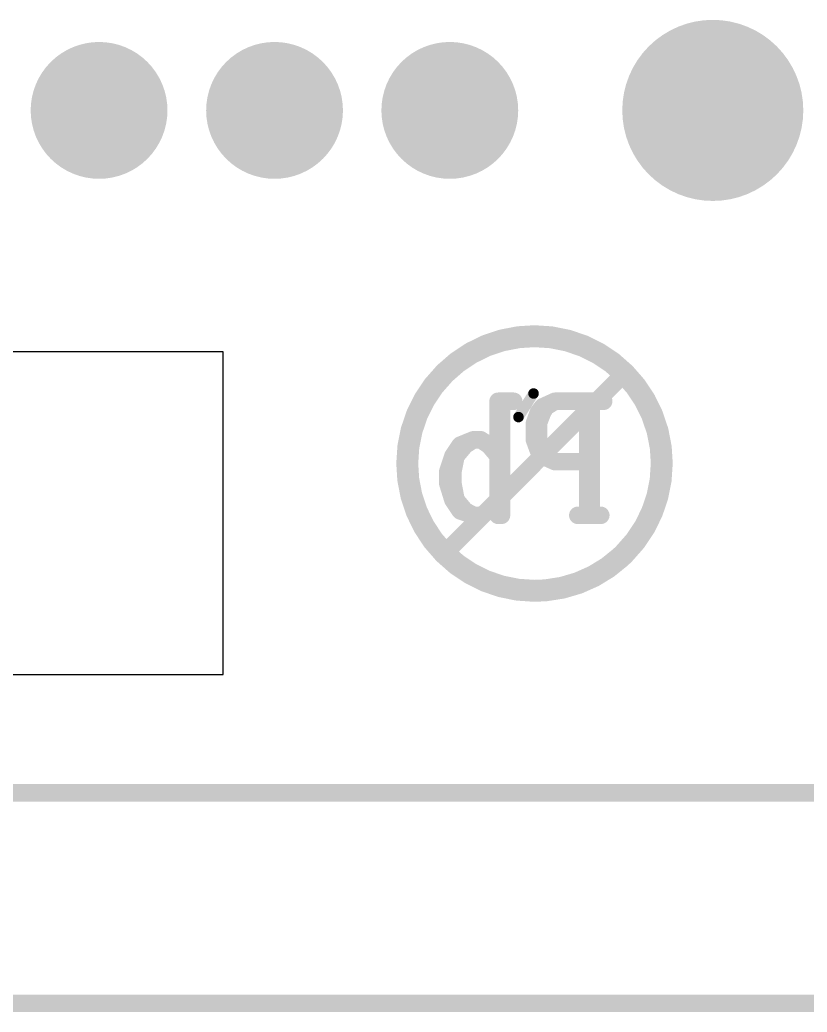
# Model space of a CAD drawing. Header units: inches. Extents: x -10 to 237, y -10 to 218.
# Drawn here: x 179.89 to 188.87, y 111.37 to 122.68 of the extents above; entities that cross this region are included whole.
import ezdxf

# ---------------------------------------------------------------- set-up
doc = ezdxf.new("R2010")
doc.units = ezdxf.units.IN
doc.header["$MEASUREMENT"] = 0
doc.layers.get('0').update_dxf_attribs({"color": 1})
doc.layers.add('1_DRL', color=12, linetype='Continuous')
doc.layers.add('3_GBS', color=52, linetype='Continuous')

# ---------------------------------------------------------------- blocks, each defined once
blk = doc.blocks.new('D13ROUND1_1X1_1')
at = {"const_width": 0.55}
blk.add_lwpolyline([(0.275, 0, 1), (-0.275, 0, 1), (0.275, 0)], format="xyb", dxfattribs=at)
blk = doc.blocks.new('D14ROUND1_4X1_4')
at = {"const_width": 0.7}
blk.add_lwpolyline([(0.35, 0, 1), (-0.35, 0, 1), (0.35, 0)], format="xyb", dxfattribs=at)
blk = doc.blocks.new('D72ROUND2_06499X2_06499')
at = {"const_width": 1.032495}
blk.add_lwpolyline([(0.516247, 0, 1), (-0.516247, 0, 1), (0.516247, 0)], format="xyb", dxfattribs=at)
blk = doc.blocks.new('D74ROUND1_5605X1_5605')
at = {"const_width": 0.78025}
blk.add_lwpolyline([(0.390125, 0, 1), (-0.390125, 0, 1), (0.390125, 0)], format="xyb", dxfattribs=at)
blk = doc.blocks.new('D78A7GBS3_1532X3_1532')
for points, const_width in [([(-0.54936, 1.34406), (-0.36861, 1.4043)], 0.25001), ([(-0.36861, 1.4043), (-0.18152, 1.44035)], 0.25001), ([(-0.18152, 1.44035), (-0.00118, 1.4516)], 0.25001), ([(-0.00118, 1.4516), (0.18902, 1.43926)], 0.25001), ([(0.18902, 1.43926), (0.37599, 1.4021)], 0.25001), ([(0.37599, 1.4021), (0.55646, 1.34073)], 0.25001), ([(-0.87956, 1.15544), (-0.72066, 1.26062)], 0.25001), ([(-0.72066, 1.26062), (-0.54936, 1.34406)], 0.25001), ([(0.55646, 1.34073), (0.72735, 1.25627)], 0.25001), ([(0.72735, 1.25627), (0.88569, 1.15015)], 0.25001), ([(-1.02327, 1.03034), (-0.87956, 1.15544)], 0.25001), ([(0.88569, 1.15015), (1.02874, 1.02419)], 0.25001), ([(-1.14936, 0.88749), (-1.02327, 1.03034)], 0.25001), ([(1.02874, 1.02419), (1.15409, 0.88056)], 0.25001), ([(1.02491, 1.02739), (-1.0249, -1.0249)], 0.2), ([(-1.25561, 0.72933), (-1.14936, 0.88749)], 0.25001), ([(1.15409, 0.88056), (1.2595, 0.72176)], 0.25001), ([(-1.34024, 0.55861), (-1.25561, 0.72933)], 0.25001), ([(-0.4153, 0.70989), (-0.4153, -0.59061)], 0.2), ([(-0.2375, 0.70989), (-0.4153, 0.70989)], 0.2), ([(-0.3772, 0.70989), (-0.3772, -0.59061)], 0.2), ([(0.2324, 0.70989), (0.0927, 0.64639)], 0.2), ([(0.2324, 0.70989), (0.1308, 0.64639)], 0.2), ([(0.78871, 0.70989), (0.2324, 0.70989)], 0.2), ([(0.60842, 0.70989), (0.60842, -0.59061)], 0.2), ([(0.64652, 0.70989), (0.64652, -0.59061)], 0.2), ([(1.2595, 0.72176), (1.34322, 0.55048)], 0.25001), ([(-1.40173, 0.37827), (-1.34024, 0.55861)], 0.25001), ([(0.04452, 0.58548), (-0.00118, 0.45848)], 0.2), ([(0.0927, 0.64639), (0.04452, 0.58548)], 0.2), ([(0.0927, 0.58548), (0.04452, 0.45848)], 0.2), ([(0.1308, 0.64639), (0.0927, 0.58548)], 0.2), ([(1.34322, 0.55048), (1.40375, 0.36974)], 0.25001), ([(-1.43907, 0.19143), (-1.40173, 0.37827)], 0.25001), ([(-0.00118, 0.45848), (-0.00118, 0.2705)], 0.2), ([(0.04452, 0.45848), (0.04452, 0.2705)], 0.2), ([(1.40375, 0.36974), (1.4401, 0.18262)], 0.25001), ([(-0.69719, 0.2705), (-0.8471, 0.20949)], 0.2), ([(-0.69719, 0.2705), (-0.79119, 0.20949)], 0.2), ([(-0.61339, 0.2705), (-0.69719, 0.2705)], 0.2), ([(-0.51939, 0.20949), (-0.61339, 0.2705)], 0.2), ([(-0.00118, 0.2705), (0.04452, 0.14599)], 0.2), ([(0.04452, 0.2705), (0.0927, 0.14599)], 0.2), ([(-1.45159, 0.00128), (-1.43907, 0.19143)], 0.25001), ([(-0.8471, 0.20949), (-0.93089, 0.08511)], 0.2), ([(-0.79119, 0.20949), (-0.89528, 0.08511)], 0.2), ([(-0.4153, 0.08511), (-0.51939, 0.20949)], 0.2), ([(0.04452, 0.14599), (0.0927, 0.08511)], 0.2), ([(0.0927, 0.14599), (0.1308, 0.08511)], 0.2), ([(1.4401, 0.18262), (1.4516, 0.00128)], 0.25001), ([(-1.44036, -0.18007), (-1.45159, 0.00128)], 0.25001), ([(-0.93089, 0.08511), (-0.98929, -0.09021)], 0.2), ([(-0.89528, 0.08511), (-0.93089, -0.09021)], 0.2), ([(0.0927, 0.08511), (0.2324, 0.02161)], 0.2), ([(0.1308, 0.08511), (0.2324, 0.02161)], 0.2), ([(0.2324, 0.02161), (0.60842, 0.02161)], 0.2), ([(1.45112, 0.00128), (1.4386, -0.18896)], 0.25001), ([(-0.98929, -0.09021), (-0.98929, -0.22732)], 0.2), ([(-0.93089, -0.09021), (-0.93089, -0.22732)], 0.2), ([(-1.40435, -0.36727), (-1.44036, -0.18007)], 0.25001), ([(1.4386, -0.18896), (1.40126, -0.37596)], 0.25001), ([(-0.98929, -0.22732), (-0.93089, -0.4153)], 0.2), ([(-0.93089, -0.22732), (-0.89528, -0.4153)], 0.2), ([(-1.3441, -0.54812), (-1.40435, -0.36727)], 0.25001), ([(-0.93089, -0.4153), (-0.8471, -0.53981)], 0.2), ([(-0.89528, -0.4153), (-0.79119, -0.53981)], 0.2), ([(-0.51939, -0.53981), (-0.4153, -0.4153)], 0.2), ([(1.40126, -0.37596), (1.33977, -0.55642)], 0.25001), ([(-1.26069, -0.71954), (-1.3441, -0.54812)], 0.25001), ([(-0.8471, -0.53981), (-0.69719, -0.59061)], 0.2), ([(-0.79119, -0.53981), (-0.69719, -0.59061)], 0.2), ([(-0.61339, -0.59061), (-0.51939, -0.53981)], 0.2), ([(1.33977, -0.55642), (1.25516, -0.72729)], 0.25001), ([(-0.69719, -0.59061), (-0.61339, -0.59061)], 0.2), ([(0.75567, -0.59061), (0.494, -0.59061)], 0.2), ([(-1.15553, -0.87852), (-1.26069, -0.71954)], 0.25001), ([(1.25516, -0.72729), (1.14889, -0.88561)], 0.25001), ([(-1.03043, -1.02239), (-1.15553, -0.87852)], 0.25001), ([(1.14889, -0.88561), (1.0228, -1.02863)], 0.25001), ([(-0.88758, -1.1486), (-1.03043, -1.02239)], 0.25001), ([(1.0228, -1.02863), (0.98432, -1.06551)], 0.25001), ([(0.98462, -1.0659), (0.83634, -1.18583)], 0.25001), ([(-0.72942, -1.255), (-0.88758, -1.1486)], 0.25001), ([(-0.55868, -1.33976), (-0.72942, -1.255)], 0.25001), ([(0.83634, -1.18583), (0.67363, -1.28533)], 0.25001), ([(-0.37829, -1.40143), (-0.55868, -1.33976)], 0.25001), ([(0.49931, -1.36264), (0.31635, -1.41647)], 0.25001), ([(0.67363, -1.28533), (0.49931, -1.36264)], 0.25001), ([(-0.1914, -1.43892), (-0.37829, -1.40143)], 0.25001), ([(-0.00118, -1.4516), (-0.1914, -1.43892)], 0.25001), ([(0.12791, -1.44585), (-0.00118, -1.4516)], 0.25001), ([(0.31635, -1.41647), (0.12791, -1.44585)], 0.25001)]:
    blk.add_lwpolyline(points, dxfattribs=dict(const_width=const_width))
for points, const_width in [([(-0.431113, 1.4043, 1), (-0.306107, 1.4043, 1), (-0.431113, 1.4043)], 0.125005), ([(-0.431113, 1.4043, 1), (-0.306107, 1.4043, 1), (-0.431113, 1.4043)], 0.125005), ([(-0.244022, 1.44035, 1), (-0.119017, 1.44035, 1), (-0.244022, 1.44035)], 0.125005), ([(-0.244022, 1.44035, 1), (-0.119017, 1.44035, 1), (-0.244022, 1.44035)], 0.125005), ([(-0.063683, 1.4516, 1), (0.061323, 1.4516, 1), (-0.063683, 1.4516)], 0.125005), ([(-0.063683, 1.4516, 1), (0.061323, 1.4516, 1), (-0.063683, 1.4516)], 0.125005), ([(0.126518, 1.43926, 1), (0.251522, 1.43926, 1), (0.126518, 1.43926)], 0.125005), ([(0.126518, 1.43926, 1), (0.251522, 1.43926, 1), (0.126518, 1.43926)], 0.125005), ([(0.313487, 1.4021, 1), (0.438493, 1.4021, 1), (0.313487, 1.4021)], 0.125005), ([(0.313487, 1.4021, 1), (0.438493, 1.4021, 1), (0.313487, 1.4021)], 0.125005), ([(-0.783162, 1.26062, 1), (-0.658157, 1.26062, 1), (-0.783162, 1.26062)], 0.125005), ([(-0.783162, 1.26062, 1), (-0.658157, 1.26062, 1), (-0.783162, 1.26062)], 0.125005), ([(-0.611862, 1.34406, 1), (-0.486857, 1.34406, 1), (-0.611862, 1.34406)], 0.125005), ([(-0.611862, 1.34406, 1), (-0.486857, 1.34406, 1), (-0.611862, 1.34406)], 0.125005), ([(0.493957, 1.34073, 1), (0.618962, 1.34073, 1), (0.493957, 1.34073)], 0.125005), ([(0.493957, 1.34073, 1), (0.618962, 1.34073, 1), (0.493957, 1.34073)], 0.125005), ([(0.664848, 1.25627, 1), (0.789853, 1.25627, 1), (0.664848, 1.25627)], 0.125005), ([(0.664848, 1.25627, 1), (0.789853, 1.25627, 1), (0.664848, 1.25627)], 0.125005), ([(-0.942063, 1.15544, 1), (-0.817057, 1.15544, 1), (-0.942063, 1.15544)], 0.125005), ([(-0.942063, 1.15544, 1), (-0.817057, 1.15544, 1), (-0.942063, 1.15544)], 0.125005), ([(0.823187, 1.15015, 1), (0.948192, 1.15015, 1), (0.823187, 1.15015)], 0.125005), ([(0.823187, 1.15015, 1), (0.948192, 1.15015, 1), (0.823187, 1.15015)], 0.125005), ([(-1.085772, 1.03034, 1), (-0.960767, 1.03034, 1), (-1.085772, 1.03034)], 0.125005), ([(-1.085772, 1.03034, 1), (-0.960767, 1.03034, 1), (-1.085772, 1.03034)], 0.125005), ([(0.966237, 1.02419, 1), (1.091242, 1.02419, 1), (0.966237, 1.02419)], 0.125005), ([(0.966237, 1.02419, 1), (1.091242, 1.02419, 1), (0.966237, 1.02419)], 0.125005), ([(0.97491, 1.02739, 1), (1.07491, 1.02739, 1), (0.97491, 1.02739)], 0.1), ([(-1.211862, 0.88749, 1), (-1.086858, 0.88749, 1), (-1.211862, 0.88749)], 0.125005), ([(-1.211862, 0.88749, 1), (-1.086858, 0.88749, 1), (-1.211862, 0.88749)], 0.125005), ([(1.091588, 0.88056, 1), (1.216593, 0.88056, 1), (1.091588, 0.88056)], 0.125005), ([(1.091588, 0.88056, 1), (1.216593, 0.88056, 1), (1.091588, 0.88056)], 0.125005), ([(-1.318112, 0.72933, 1), (-1.193108, 0.72933, 1), (-1.318112, 0.72933)], 0.125005), ([(-1.318112, 0.72933, 1), (-1.193108, 0.72933, 1), (-1.318112, 0.72933)], 0.125005), ([(-0.4653, 0.70989, 1), (-0.3653, 0.70989, 1), (-0.4653, 0.70989)], 0.1), ([(-0.4653, 0.70989, 1), (-0.3653, 0.70989, 1), (-0.4653, 0.70989)], 0.1), ([(-0.4272, 0.70989, 1), (-0.3272, 0.70989, 1), (-0.4272, 0.70989)], 0.1), ([(-0.2875, 0.70989, 1), (-0.1875, 0.70989, 1), (-0.2875, 0.70989)], 0.1), ([(0.1824, 0.70989, 1), (0.2824, 0.70989, 1), (0.1824, 0.70989)], 0.1), ([(0.1824, 0.70989, 1), (0.2824, 0.70989, 1), (0.1824, 0.70989)], 0.1), ([(0.1824, 0.70989, 1), (0.2824, 0.70989, 1), (0.1824, 0.70989)], 0.1), ([(0.55842, 0.70989, 1), (0.65842, 0.70989, 1), (0.55842, 0.70989)], 0.1), ([(0.59652, 0.70989, 1), (0.69652, 0.70989, 1), (0.59652, 0.70989)], 0.1), ([(0.73871, 0.70989, 1), (0.83871, 0.70989, 1), (0.73871, 0.70989)], 0.1), ([(1.196998, 0.72176, 1), (1.322003, 0.72176, 1), (1.196998, 0.72176)], 0.125005), ([(1.196998, 0.72176, 1), (1.322003, 0.72176, 1), (1.196998, 0.72176)], 0.125005), ([(-1.402743, 0.55861, 1), (-1.277738, 0.55861, 1), (-1.402743, 0.55861)], 0.125005), ([(-1.402743, 0.55861, 1), (-1.277738, 0.55861, 1), (-1.402743, 0.55861)], 0.125005), ([(-0.00548, 0.58548, 1), (0.09452, 0.58548, 1), (-0.00548, 0.58548)], 0.1), ([(-0.00548, 0.58548, 1), (0.09452, 0.58548, 1), (-0.00548, 0.58548)], 0.1), ([(0.0427, 0.64639, 1), (0.1427, 0.64639, 1), (0.0427, 0.64639)], 0.1), ([(0.0427, 0.64639, 1), (0.1427, 0.64639, 1), (0.0427, 0.64639)], 0.1), ([(0.0427, 0.58548, 1), (0.1427, 0.58548, 1), (0.0427, 0.58548)], 0.1), ([(0.0427, 0.58548, 1), (0.1427, 0.58548, 1), (0.0427, 0.58548)], 0.1), ([(0.0808, 0.64639, 1), (0.1808, 0.64639, 1), (0.0808, 0.64639)], 0.1), ([(0.0808, 0.64639, 1), (0.1808, 0.64639, 1), (0.0808, 0.64639)], 0.1), ([(1.280718, 0.55048, 1), (1.405723, 0.55048, 1), (1.280718, 0.55048)], 0.125005), ([(1.280718, 0.55048, 1), (1.405723, 0.55048, 1), (1.280718, 0.55048)], 0.125005), ([(-1.464232, 0.37827, 1), (-1.339228, 0.37827, 1), (-1.464232, 0.37827)], 0.125005), ([(-1.464232, 0.37827, 1), (-1.339228, 0.37827, 1), (-1.464232, 0.37827)], 0.125005), ([(-0.05118, 0.45848, 1), (0.04882, 0.45848, 1), (-0.05118, 0.45848)], 0.1), ([(-0.05118, 0.45848, 1), (0.04882, 0.45848, 1), (-0.05118, 0.45848)], 0.1), ([(-0.00548, 0.45848, 1), (0.09452, 0.45848, 1), (-0.00548, 0.45848)], 0.1), ([(-0.00548, 0.45848, 1), (0.09452, 0.45848, 1), (-0.00548, 0.45848)], 0.1), ([(1.341248, 0.36974, 1), (1.466253, 0.36974, 1), (1.341248, 0.36974)], 0.125005), ([(1.341248, 0.36974, 1), (1.466253, 0.36974, 1), (1.341248, 0.36974)], 0.125005), ([(-0.74719, 0.2705, 1), (-0.64719, 0.2705, 1), (-0.74719, 0.2705)], 0.1), ([(-0.74719, 0.2705, 1), (-0.64719, 0.2705, 1), (-0.74719, 0.2705)], 0.1), ([(-0.74719, 0.2705, 1), (-0.64719, 0.2705, 1), (-0.74719, 0.2705)], 0.1), ([(-0.66339, 0.2705, 1), (-0.56339, 0.2705, 1), (-0.66339, 0.2705)], 0.1), ([(-0.66339, 0.2705, 1), (-0.56339, 0.2705, 1), (-0.66339, 0.2705)], 0.1), ([(-0.05118, 0.2705, 1), (0.04882, 0.2705, 1), (-0.05118, 0.2705)], 0.1), ([(-0.05118, 0.2705, 1), (0.04882, 0.2705, 1), (-0.05118, 0.2705)], 0.1), ([(-0.00548, 0.2705, 1), (0.09452, 0.2705, 1), (-0.00548, 0.2705)], 0.1), ([(-0.00548, 0.2705, 1), (0.09452, 0.2705, 1), (-0.00548, 0.2705)], 0.1), ([(-1.501573, 0.19143, 1), (-1.376568, 0.19143, 1), (-1.501573, 0.19143)], 0.125005), ([(-1.501573, 0.19143, 1), (-1.376568, 0.19143, 1), (-1.501573, 0.19143)], 0.125005), ([(-0.8971, 0.20949, 1), (-0.7971, 0.20949, 1), (-0.8971, 0.20949)], 0.1), ([(-0.8971, 0.20949, 1), (-0.7971, 0.20949, 1), (-0.8971, 0.20949)], 0.1), ([(-0.84119, 0.20949, 1), (-0.74119, 0.20949, 1), (-0.84119, 0.20949)], 0.1), ([(-0.84119, 0.20949, 1), (-0.74119, 0.20949, 1), (-0.84119, 0.20949)], 0.1), ([(-0.56939, 0.20949, 1), (-0.46939, 0.20949, 1), (-0.56939, 0.20949)], 0.1), ([(-0.56939, 0.20949, 1), (-0.46939, 0.20949, 1), (-0.56939, 0.20949)], 0.1), ([(-0.00548, 0.14599, 1), (0.09452, 0.14599, 1), (-0.00548, 0.14599)], 0.1), ([(-0.00548, 0.14599, 1), (0.09452, 0.14599, 1), (-0.00548, 0.14599)], 0.1), ([(0.0427, 0.14599, 1), (0.1427, 0.14599, 1), (0.0427, 0.14599)], 0.1), ([(0.0427, 0.14599, 1), (0.1427, 0.14599, 1), (0.0427, 0.14599)], 0.1), ([(1.377598, 0.18262, 1), (1.502602, 0.18262, 1), (1.377598, 0.18262)], 0.125005), ([(1.377598, 0.18262, 1), (1.502602, 0.18262, 1), (1.377598, 0.18262)], 0.125005), ([(-1.514092, 0.00128, 1), (-1.389088, 0.00128, 1), (-1.514092, 0.00128)], 0.125005), ([(-1.514092, 0.00128, 1), (-1.389088, 0.00128, 1), (-1.514092, 0.00128)], 0.125005), ([(-0.98089, 0.08511, 1), (-0.88089, 0.08511, 1), (-0.98089, 0.08511)], 0.1), ([(-0.98089, 0.08511, 1), (-0.88089, 0.08511, 1), (-0.98089, 0.08511)], 0.1), ([(-0.94528, 0.08511, 1), (-0.84528, 0.08511, 1), (-0.94528, 0.08511)], 0.1), ([(-0.94528, 0.08511, 1), (-0.84528, 0.08511, 1), (-0.94528, 0.08511)], 0.1), ([(-0.4653, 0.08511, 1), (-0.3653, 0.08511, 1), (-0.4653, 0.08511)], 0.1), ([(0.0427, 0.08511, 1), (0.1427, 0.08511, 1), (0.0427, 0.08511)], 0.1), ([(0.0427, 0.08511, 1), (0.1427, 0.08511, 1), (0.0427, 0.08511)], 0.1), ([(0.0808, 0.08511, 1), (0.1808, 0.08511, 1), (0.0808, 0.08511)], 0.1), ([(0.0808, 0.08511, 1), (0.1808, 0.08511, 1), (0.0808, 0.08511)], 0.1), ([(0.1824, 0.02161, 1), (0.2824, 0.02161, 1), (0.1824, 0.02161)], 0.1), ([(0.1824, 0.02161, 1), (0.2824, 0.02161, 1), (0.1824, 0.02161)], 0.1), ([(0.1824, 0.02161, 1), (0.2824, 0.02161, 1), (0.1824, 0.02161)], 0.1), ([(0.55842, 0.02161, 1), (0.65842, 0.02161, 1), (0.55842, 0.02161)], 0.1), ([(1.388618, 0.00128, 1), (1.513622, 0.00128, 1), (1.388618, 0.00128)], 0.125005), ([(1.389098, 0.00128, 1), (1.514102, 0.00128, 1), (1.389098, 0.00128)], 0.125005), ([(-1.03929, -0.09021, 1), (-0.93929, -0.09021, 1), (-1.03929, -0.09021)], 0.1), ([(-1.03929, -0.09021, 1), (-0.93929, -0.09021, 1), (-1.03929, -0.09021)], 0.1), ([(-0.98089, -0.09021, 1), (-0.88089, -0.09021, 1), (-0.98089, -0.09021)], 0.1), ([(-0.98089, -0.09021, 1), (-0.88089, -0.09021, 1), (-0.98089, -0.09021)], 0.1), ([(-1.502863, -0.18007, 1), (-1.377858, -0.18007, 1), (-1.502863, -0.18007)], 0.125005), ([(-1.502863, -0.18007, 1), (-1.377858, -0.18007, 1), (-1.502863, -0.18007)], 0.125005), ([(1.376098, -0.18896, 1), (1.501103, -0.18896, 1), (1.376098, -0.18896)], 0.125005), ([(1.376098, -0.18896, 1), (1.501103, -0.18896, 1), (1.376098, -0.18896)], 0.125005), ([(-1.03929, -0.22732, 1), (-0.93929, -0.22732, 1), (-1.03929, -0.22732)], 0.1), ([(-1.03929, -0.22732, 1), (-0.93929, -0.22732, 1), (-1.03929, -0.22732)], 0.1), ([(-0.98089, -0.22732, 1), (-0.88089, -0.22732, 1), (-0.98089, -0.22732)], 0.1), ([(-0.98089, -0.22732, 1), (-0.88089, -0.22732, 1), (-0.98089, -0.22732)], 0.1), ([(-1.466852, -0.36727, 1), (-1.341848, -0.36727, 1), (-1.466852, -0.36727)], 0.125005), ([(-1.466852, -0.36727, 1), (-1.341848, -0.36727, 1), (-1.466852, -0.36727)], 0.125005), ([(-0.98089, -0.4153, 1), (-0.88089, -0.4153, 1), (-0.98089, -0.4153)], 0.1), ([(-0.98089, -0.4153, 1), (-0.88089, -0.4153, 1), (-0.98089, -0.4153)], 0.1), ([(-0.94528, -0.4153, 1), (-0.84528, -0.4153, 1), (-0.94528, -0.4153)], 0.1), ([(-0.94528, -0.4153, 1), (-0.84528, -0.4153, 1), (-0.94528, -0.4153)], 0.1), ([(-0.4653, -0.4153, 1), (-0.3653, -0.4153, 1), (-0.4653, -0.4153)], 0.1), ([(1.338758, -0.37596, 1), (1.463762, -0.37596, 1), (1.338758, -0.37596)], 0.125005), ([(1.338758, -0.37596, 1), (1.463762, -0.37596, 1), (1.338758, -0.37596)], 0.125005), ([(-1.406603, -0.54812, 1), (-1.281598, -0.54812, 1), (-1.406603, -0.54812)], 0.125005), ([(-1.406603, -0.54812, 1), (-1.281598, -0.54812, 1), (-1.406603, -0.54812)], 0.125005), ([(-0.8971, -0.53981, 1), (-0.7971, -0.53981, 1), (-0.8971, -0.53981)], 0.1), ([(-0.8971, -0.53981, 1), (-0.7971, -0.53981, 1), (-0.8971, -0.53981)], 0.1), ([(-0.84119, -0.53981, 1), (-0.74119, -0.53981, 1), (-0.84119, -0.53981)], 0.1), ([(-0.84119, -0.53981, 1), (-0.74119, -0.53981, 1), (-0.84119, -0.53981)], 0.1), ([(-0.56939, -0.53981, 1), (-0.46939, -0.53981, 1), (-0.56939, -0.53981)], 0.1), ([(-0.56939, -0.53981, 1), (-0.46939, -0.53981, 1), (-0.56939, -0.53981)], 0.1), ([(1.277268, -0.55642, 1), (1.402272, -0.55642, 1), (1.277268, -0.55642)], 0.125005), ([(1.277268, -0.55642, 1), (1.402272, -0.55642, 1), (1.277268, -0.55642)], 0.125005), ([(-0.74719, -0.59061, 1), (-0.64719, -0.59061, 1), (-0.74719, -0.59061)], 0.1), ([(-0.74719, -0.59061, 1), (-0.64719, -0.59061, 1), (-0.74719, -0.59061)], 0.1), ([(-0.74719, -0.59061, 1), (-0.64719, -0.59061, 1), (-0.74719, -0.59061)], 0.1), ([(-0.66339, -0.59061, 1), (-0.56339, -0.59061, 1), (-0.66339, -0.59061)], 0.1), ([(-0.66339, -0.59061, 1), (-0.56339, -0.59061, 1), (-0.66339, -0.59061)], 0.1), ([(-0.4653, -0.59061, 1), (-0.3653, -0.59061, 1), (-0.4653, -0.59061)], 0.1), ([(-0.4272, -0.59061, 1), (-0.3272, -0.59061, 1), (-0.4272, -0.59061)], 0.1), ([(0.444, -0.59061, 1), (0.544, -0.59061, 1), (0.444, -0.59061)], 0.1), ([(0.55842, -0.59061, 1), (0.65842, -0.59061, 1), (0.55842, -0.59061)], 0.1), ([(0.59652, -0.59061, 1), (0.69652, -0.59061, 1), (0.59652, -0.59061)], 0.1), ([(0.70567, -0.59061, 1), (0.80567, -0.59061, 1), (0.70567, -0.59061)], 0.1), ([(-1.323193, -0.71954, 1), (-1.198188, -0.71954, 1), (-1.323193, -0.71954)], 0.125005), ([(-1.323193, -0.71954, 1), (-1.198188, -0.71954, 1), (-1.323193, -0.71954)], 0.125005), ([(1.192658, -0.72729, 1), (1.317663, -0.72729, 1), (1.192658, -0.72729)], 0.125005), ([(1.192658, -0.72729, 1), (1.317663, -0.72729, 1), (1.192658, -0.72729)], 0.125005), ([(-1.218032, -0.87852, 1), (-1.093028, -0.87852, 1), (-1.218032, -0.87852)], 0.125005), ([(-1.218032, -0.87852, 1), (-1.093028, -0.87852, 1), (-1.218032, -0.87852)], 0.125005), ([(1.086388, -0.88561, 1), (1.211392, -0.88561, 1), (1.086388, -0.88561)], 0.125005), ([(1.086388, -0.88561, 1), (1.211392, -0.88561, 1), (1.086388, -0.88561)], 0.125005), ([(-1.092932, -1.02239, 1), (-0.967927, -1.02239, 1), (-1.092932, -1.02239)], 0.125005), ([(-1.092932, -1.02239, 1), (-0.967927, -1.02239, 1), (-1.092932, -1.02239)], 0.125005), ([(0.960297, -1.02863, 1), (1.085302, -1.02863, 1), (0.960297, -1.02863)], 0.125005), ([(0.960297, -1.02863, 1), (1.085302, -1.02863, 1), (0.960297, -1.02863)], 0.125005), ([(-1.0749, -1.0249, 1), (-0.9749, -1.0249, 1), (-1.0749, -1.0249)], 0.1), ([(0.921817, -1.06551, 1), (1.046823, -1.06551, 1), (0.921817, -1.06551)], 0.125005), ([(0.922118, -1.0659, 1), (1.047123, -1.0659, 1), (0.922118, -1.0659)], 0.125005), ([(-0.950083, -1.1486, 1), (-0.825078, -1.1486, 1), (-0.950083, -1.1486)], 0.125005), ([(-0.950083, -1.1486, 1), (-0.825078, -1.1486, 1), (-0.950083, -1.1486)], 0.125005), ([(-0.791922, -1.255, 1), (-0.666917, -1.255, 1), (-0.791922, -1.255)], 0.125005), ([(-0.791922, -1.255, 1), (-0.666917, -1.255, 1), (-0.791922, -1.255)], 0.125005), ([(0.773837, -1.18583, 1), (0.898842, -1.18583, 1), (0.773837, -1.18583)], 0.125005), ([(0.773837, -1.18583, 1), (0.898842, -1.18583, 1), (0.773837, -1.18583)], 0.125005), ([(-0.621182, -1.33976, 1), (-0.496177, -1.33976, 1), (-0.621182, -1.33976)], 0.125005), ([(-0.621182, -1.33976, 1), (-0.496177, -1.33976, 1), (-0.621182, -1.33976)], 0.125005), ([(0.436807, -1.36264, 1), (0.561812, -1.36264, 1), (0.436807, -1.36264)], 0.125005), ([(0.436807, -1.36264, 1), (0.561812, -1.36264, 1), (0.436807, -1.36264)], 0.125005), ([(0.611127, -1.28533, 1), (0.736132, -1.28533, 1), (0.611127, -1.28533)], 0.125005), ([(0.611127, -1.28533, 1), (0.736132, -1.28533, 1), (0.611127, -1.28533)], 0.125005), ([(-0.440793, -1.40143, 1), (-0.315788, -1.40143, 1), (-0.440793, -1.40143)], 0.125005), ([(-0.440793, -1.40143, 1), (-0.315788, -1.40143, 1), (-0.440793, -1.40143)], 0.125005), ([(-0.253902, -1.43892, 1), (-0.128898, -1.43892, 1), (-0.253902, -1.43892)], 0.125005), ([(-0.253902, -1.43892, 1), (-0.128898, -1.43892, 1), (-0.253902, -1.43892)], 0.125005), ([(-0.063683, -1.4516, 1), (0.061323, -1.4516, 1), (-0.063683, -1.4516)], 0.125005), ([(-0.063683, -1.4516, 1), (0.061323, -1.4516, 1), (-0.063683, -1.4516)], 0.125005), ([(0.065407, -1.44585, 1), (0.190412, -1.44585, 1), (0.065407, -1.44585)], 0.125005), ([(0.065407, -1.44585, 1), (0.190412, -1.44585, 1), (0.065407, -1.44585)], 0.125005), ([(0.253848, -1.41647, 1), (0.378853, -1.41647, 1), (0.253848, -1.41647)], 0.125005), ([(0.253848, -1.41647, 1), (0.378853, -1.41647, 1), (0.253848, -1.41647)], 0.125005)]:
    blk.add_lwpolyline(points, format="xyb", close=True, dxfattribs=dict(const_width=const_width))

msp = doc.modelspace()

# ---------------------------------------------------------------- linework, layer by layer
at = {"layer": '3_GBS'}
msp.add_lwpolyline([(182.20947, 115.21945), (182.20947, 118.89798), (172.32798, 118.89798), (172.32798, 115.21945)], close=True, dxfattribs=at)
for points, const_width in [([(185.57814, 118.15501), (185.74979, 118.4241)], 0.11999), ([(227.18954, 113.86977), (114.79477, 113.86977)], 0.2), ([(132.77474, 111.46978), (202.2046, 111.46978)], 0.2)]:
    msp.add_lwpolyline(points, dxfattribs=dict(at, const_width=const_width))
at = {"layer": '3_GBS', "const_width": 0.059995}
for points in [[(185.719792, 118.4241, 1), (185.779788, 118.4241, 1), (185.719792, 118.4241)], [(185.719792, 118.4241, 1), (185.779788, 118.4241, 1), (185.719792, 118.4241)], [(185.548142, 118.15501, 1), (185.608138, 118.15501, 1), (185.548142, 118.15501)]]:
    msp.add_lwpolyline(points, format="xyb", close=True, dxfattribs=at)

# ---------------------------------------------------------------- block references
at = {"layer": '1_DRL'}
for name, p in [('D14ROUND1_4X1_4', (187.79437, 121.65233)), ('D13ROUND1_1X1_1', (180.79413, 121.65233)), ('D13ROUND1_1X1_1', (182.79565, 121.65233)), ('D13ROUND1_1X1_1', (184.79463, 121.65233))]:
    msp.add_blockref(name, p, dxfattribs=at)
at = {"layer": '3_GBS'}
for name, p in [('D72ROUND2_06499X2_06499', (187.79437, 121.65233)), ('D74ROUND1_5605X1_5605', (180.79413, 121.65233)), ('D74ROUND1_5605X1_5605', (182.79565, 121.65233)), ('D74ROUND1_5605X1_5605', (184.79463, 121.65233)), ('D78A7GBS3_1532X3_1532', (185.76103, 117.62576))]:
    msp.add_blockref(name, p, dxfattribs=at)

doc.saveas('drawing.dxf')
